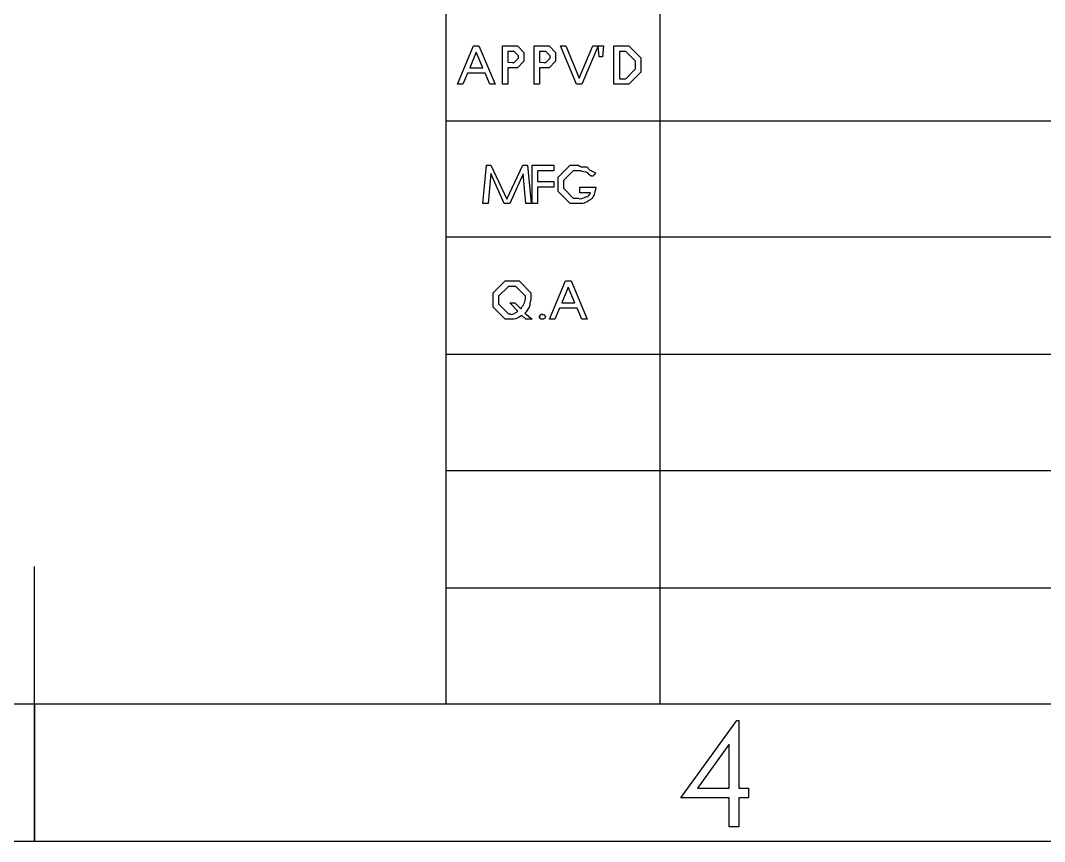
# Model space of a CAD drawing. Header units: millimetres. Extents: x 15 to 415, y 5 to 292.
# Drawn here: x 214.47 to 251.8, y 4.97 to 34.89 of the extents above; entities that cross this region are included whole.
import ezdxf

# ---------------------------------------------------------------- set-up
doc = ezdxf.new("R2010")
doc.units = ezdxf.units.MM
doc.layers.get('0').update_dxf_attribs({"linetype": 'CONTINUOUS'})

msp = doc.modelspace()

# ---------------------------------------------------------------- linework, layer by layer
at = {"color": 254}
for p, q in [((229.975, 65.2279), (229.975, 9.9839)), ((237.772, 48.2244), (237.772, 9.9839)), ((328.789, 31.2208), (229.975, 31.2208)), ((284.585, 26.9875), (229.975, 26.9875)), ((284.585, 22.7183), (229.975, 22.7183)), ((284.585, 18.485), (229.975, 18.485)), ((214.982, 4.9747), (214.982, 14.9931)), ((229.975, 14.2172), (409.998, 14.2172)), ((409.998, 9.9839), (19.9678, 9.9839)), ((214.982, 9.9839), (214.982, 4.9747)), ((414.973, 4.9747), (14.9931, 4.9747))]:
    msp.add_line(p, q, dxfattribs=at)
at = {"color": 0}
for p, q in [((230.401, 32.5658), (230.985, 33.9659)), ((230.985, 33.9659), (231.178, 33.9659)), ((231.178, 33.9659), (231.768, 32.5658)), ((232.038, 33.9659), (232.292, 33.9659)), ((232.038, 32.5658), (232.038, 33.9659)), ((232.292, 33.9659), (232.584, 33.9659)), ((232.584, 33.9659), (232.821, 33.7234)), ((233.193, 33.9659), (233.446, 33.9659)), ((233.193, 32.5658), (233.193, 33.9659)), ((233.446, 33.9659), (233.739, 33.9659)), ((233.739, 33.9659), (233.976, 33.7234)), ((234.155, 33.9659), (234.348, 33.9659)), ((234.739, 32.5658), (234.155, 33.9659)), ((234.348, 33.9659), (234.839, 32.7863)), ((234.839, 32.7863), (235.329, 33.9659)), ((235.522, 33.9659), (234.932, 32.5658)), ((235.329, 33.9659), (235.522, 33.9659)), ((235.558, 33.5635), (235.525, 33.9659)), ((235.525, 33.9659), (235.718, 33.9659)), ((235.718, 33.9659), (235.69, 33.5635)), ((236.104, 32.5658), (236.104, 33.9659)), ((236.104, 33.9659), (236.346, 33.9659)), ((236.346, 33.9659), (236.649, 33.9659)), ((236.649, 33.9659), (237.079, 33.5249)), ((231.085, 33.7344), (230.848, 33.1666)), ((231.322, 33.1666), (231.085, 33.7344)), ((232.237, 33.7619), (232.237, 33.3651)), ((232.402, 33.7619), (232.237, 33.7619)), ((232.468, 33.7619), (232.402, 33.7619)), ((232.622, 33.6021), (232.468, 33.7619)), ((232.622, 33.5635), (232.622, 33.6021)), ((232.821, 33.7234), (232.821, 33.5635)), ((233.391, 33.7619), (233.391, 33.3651)), ((233.557, 33.7619), (233.391, 33.7619)), ((233.623, 33.7619), (233.557, 33.7619)), ((233.777, 33.6021), (233.623, 33.7619)), ((233.777, 33.5635), (233.777, 33.6021)), ((233.976, 33.7234), (233.976, 33.5635)), ((236.363, 33.7619), (236.302, 33.7619)), ((236.302, 33.7619), (236.302, 32.7642)), ((236.533, 33.7619), (236.363, 33.7619)), ((236.886, 33.4036), (236.533, 33.7619)), ((232.237, 33.3651), (232.391, 33.3595)), ((232.391, 33.3595), (232.468, 33.3595)), ((232.468, 33.3595), (232.622, 33.5194)), ((232.821, 33.4036), (232.584, 33.1666)), ((232.622, 33.5194), (232.622, 33.5635)), ((232.821, 33.5635), (232.821, 33.4036)), ((233.391, 33.3651), (233.546, 33.3595)), ((233.546, 33.3595), (233.623, 33.3595)), ((233.623, 33.3595), (233.777, 33.5194)), ((233.976, 33.4036), (233.739, 33.1666)), ((233.777, 33.5194), (233.777, 33.5635)), ((233.976, 33.5635), (233.976, 33.4036)), ((235.69, 33.5635), (235.558, 33.5635)), ((236.886, 33.2493), (236.886, 33.4036)), ((236.886, 33.1225), (236.886, 33.2493)), ((237.079, 33.5249), (237.079, 33.2438)), ((237.079, 33.2438), (237.079, 33.0068)), ((230.759, 32.9627), (230.594, 32.5658)), ((231.404, 32.9627), (230.759, 32.9627)), ((230.848, 33.1666), (231.322, 33.1666)), ((231.575, 32.5658), (231.404, 32.9627)), ((232.314, 33.1666), (232.237, 33.1666)), ((232.237, 33.1666), (232.237, 32.5658)), ((232.584, 33.1666), (232.314, 33.1666)), ((233.469, 33.1666), (233.391, 33.1666)), ((233.391, 33.1666), (233.391, 32.5658)), ((233.739, 33.1666), (233.469, 33.1666)), ((236.533, 32.7642), (236.886, 33.1225)), ((237.079, 33.0068), (236.649, 32.5658)), ((230.594, 32.5658), (230.401, 32.5658)), ((231.768, 32.5658), (231.575, 32.5658)), ((232.237, 32.5658), (232.038, 32.5658)), ((233.391, 32.5658), (233.193, 32.5658)), ((234.932, 32.5658), (234.739, 32.5658)), ((236.473, 32.5658), (236.104, 32.5658)), ((236.302, 32.7642), (236.407, 32.7642)), ((236.407, 32.7642), (236.533, 32.7642)), ((236.649, 32.5658), (236.473, 32.5658)), ((231.322, 28.2167), (231.459, 29.6168)), ((231.459, 29.6168), (231.619, 29.6168)), ((231.619, 29.6168), (232.198, 28.3821)), ((232.198, 28.3821), (232.777, 29.6168)), ((232.777, 29.6168), (232.948, 29.6168)), ((232.948, 29.6168), (233.08, 28.2167)), ((233.124, 29.6168), (233.907, 29.6168)), ((233.124, 28.2167), (233.124, 29.6168)), ((233.907, 29.6168), (233.907, 29.4128)), ((234.075, 29.1758), (234.505, 29.6168)), ((234.505, 29.6168), (234.819, 29.6168)), ((231.614, 29.3136), (231.515, 28.2167)), ((232.105, 28.2167), (231.614, 29.3136)), ((232.788, 29.2971), (232.303, 28.2167)), ((232.887, 28.2167), (232.788, 29.2971)), ((233.907, 29.4128), (233.317, 29.4128)), ((233.317, 29.4128), (233.317, 29.016)), ((234.075, 28.9168), (234.075, 29.1758)), ((234.62, 29.4128), (234.268, 29.0546)), ((234.847, 29.4128), (234.62, 29.4128)), ((235.442, 29.3191), (235.337, 29.2144)), ((235.442, 29.3191), (235.442, 29.3191)), ((233.317, 29.016), (233.907, 29.016)), ((233.907, 28.8175), (233.317, 28.8175)), ((233.317, 28.8175), (233.317, 28.2167)), ((233.907, 29.016), (233.907, 28.8175)), ((234.075, 28.6577), (234.075, 28.9168)), ((234.268, 29.0546), (234.268, 28.9223)), ((234.268, 28.9223), (234.268, 28.7734)), ((234.268, 28.7734), (234.62, 28.4152)), ((234.858, 28.6136), (234.858, 28.8175)), ((234.858, 28.8175), (235.442, 28.8175)), ((234.505, 28.2167), (234.075, 28.6577)), ((234.62, 28.4152), (234.803, 28.4152)), ((235.249, 28.6136), (234.858, 28.6136)), ((231.515, 28.2167), (231.322, 28.2167)), ((232.303, 28.2167), (232.105, 28.2167)), ((233.08, 28.2167), (232.887, 28.2167)), ((233.317, 28.2167), (233.124, 28.2167)), ((234.797, 28.2167), (234.505, 28.2167)), ((231.702, 24.9632), (232.137, 25.4041)), ((232.137, 25.4041), (232.391, 25.4041)), ((232.391, 25.4041), (232.645, 25.4041)), ((232.645, 25.4041), (233.075, 24.9632)), ((233.755, 24.0041), (234.34, 25.4041)), ((234.34, 25.4041), (234.538, 25.4041)), ((234.538, 25.4041), (235.122, 24.0041)), ((232.253, 25.2002), (231.9, 24.8419)), ((232.391, 25.2002), (232.253, 25.2002)), ((232.523, 25.2002), (232.391, 25.2002)), ((232.876, 24.8419), (232.523, 25.2002)), ((234.439, 25.1726), (234.202, 24.6049)), ((234.681, 24.6049), (234.439, 25.1726)), ((231.702, 24.6986), (231.702, 24.9632)), ((231.702, 24.445), (231.702, 24.6986)), ((231.9, 24.8419), (231.9, 24.6986)), ((231.9, 24.6986), (231.9, 24.5608)), ((232.876, 24.7482), (232.876, 24.8419)), ((233.075, 24.9632), (233.075, 24.7151)), ((232.137, 24.0041), (231.702, 24.445)), ((231.9, 24.5608), (232.253, 24.2025)), ((232.601, 24.3017), (232.303, 24.6049)), ((232.303, 24.6049), (232.485, 24.6049)), ((232.485, 24.6049), (232.705, 24.3789)), ((234.114, 24.4009), (233.948, 24.0041)), ((234.764, 24.4009), (234.114, 24.4009)), ((234.202, 24.6049), (234.681, 24.6049)), ((234.929, 24.0041), (234.764, 24.4009)), ((232.363, 24.0041), (232.137, 24.0041)), ((232.253, 24.2025), (232.325, 24.2025)), ((232.887, 24.0041), (232.749, 24.1419)), ((232.854, 24.2245), (233.119, 24.0041)), ((232.854, 24.2245), (232.854, 24.2245)), ((233.119, 24.0041), (232.887, 24.0041)), ((233.506, 24.2025), (233.506, 24.2025)), ((233.948, 24.0041), (233.755, 24.0041)), ((235.122, 24.0041), (234.929, 24.0041)), ((238.543, 6.565), (240.587, 9.3872)), ((240.587, 9.3872), (240.659, 9.3872)), ((240.659, 9.3872), (240.659, 6.9178)), ((240.307, 8.5273), (239.143, 6.9178)), ((240.307, 6.9178), (240.307, 8.5273)), ((239.143, 6.9178), (240.307, 6.9178)), ((240.659, 6.9178), (241.012, 6.9178)), ((241.012, 6.9178), (241.012, 6.565)), ((240.307, 6.565), (238.543, 6.565)), ((240.307, 5.5066), (240.307, 6.565)), ((241.012, 6.565), (240.659, 6.565)), ((240.659, 6.565), (240.659, 5.5066)), ((240.659, 5.5066), (240.307, 5.5066))]:
    msp.add_line(p, q, dxfattribs=at)
for points in [[(234.819, 29.6168), (234.858, 29.5024), (235.045, 29.592), (235.144, 29.5451)], [(235.144, 29.5451), (235.178, 29.4073), (235.345, 29.4211), (235.442, 29.3191)], [(235.095, 29.3632), (234.957, 29.366), (234.927, 29.4128), (234.847, 29.4128)], [(235.337, 29.2144), (235.246, 29.1827), (235.183, 29.3302), (235.095, 29.3632)], [(235.442, 28.8175), (235.39, 28.5502), (235.383, 28.4868), (235.266, 28.3766)], [(235.266, 28.3766), (235.037, 28.2167), (234.991, 28.2167), (234.797, 28.2167)], [(234.803, 28.4152), (234.847, 28.349), (235.019, 28.4331), (235.1, 28.4703)], [(235.1, 28.4703), (235.129, 28.4262), (235.234, 28.5585), (235.249, 28.6136)], [(232.705, 24.3789), (232.773, 24.485), (232.876, 24.6159), (232.876, 24.7482)], [(233.075, 24.7151), (233.022, 24.6131), (233.054, 24.5236), (233.014, 24.4395)], [(232.325, 24.2025), (232.369, 24.1363), (232.497, 24.2356), (232.601, 24.3017)], [(233.014, 24.4395), (232.942, 24.3307), (232.92, 24.2866), (232.854, 24.2245)], [(232.749, 24.1419), (232.556, 24.0041), (232.488, 24.0041), (232.363, 24.0041)], [(233.407, 24.1033), (233.342, 24.095), (233.415, 24.1501), (233.434, 24.1694)], [(233.434, 24.0316), (233.342, 24.044), (233.407, 24.0771), (233.407, 24.1033)], [(233.434, 24.1694), (233.382, 24.1363), (233.48, 24.2025), (233.506, 24.2025)], [(233.506, 24.0041), (233.382, 24.0041), (233.456, 24.0123), (233.434, 24.0316)], [(233.506, 24.2025), (233.434, 24.1363), (233.553, 24.1915), (233.572, 24.1694)], [(233.572, 24.0316), (233.551, 24.0041), (233.531, 24.0041), (233.506, 24.0041)], [(233.572, 24.1694), (233.591, 24.095), (233.605, 24.1281), (233.605, 24.1033)], [(233.605, 24.1033), (233.591, 24.044), (233.594, 24.0537), (233.572, 24.0316)]]:
    msp.add_open_spline(points, degree=3, dxfattribs=at)

doc.saveas('drawing.dxf')
